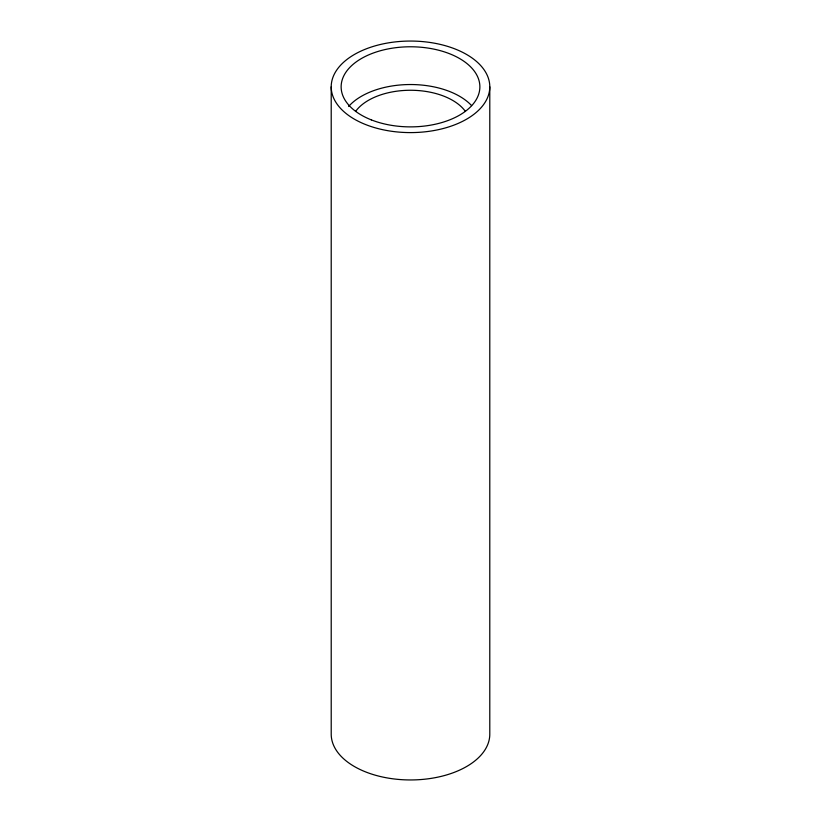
<?xml version="1.0" encoding="UTF-8"?>
<svg xmlns="http://www.w3.org/2000/svg" width="821" height="821" viewBox="0 0 821 821"><rect width="100%" height="100%" fill="white"/><g stroke="black" fill="none" stroke-linecap="round" stroke-linejoin="round"><path stroke-width="1.23" d="M489.788 86.821A79.288 45.771 0 0 1 370.856 126.465A79.288 45.771 0 0 1 370.856 47.187A79.288 45.771 0 0 1 489.788 86.821L489.788 734.179A79.288 45.771 0 0 1 410.5 779.95A79.288 45.771 0 0 1 331.212 734.179L331.212 86.821M355.565 111.451A59.461 34.328 0 0 1 410.5 90.259A59.461 34.328 0 0 1 465.435 111.451M348.617 106.484A69.374 40.055 0 0 1 409.607 84.532A69.374 40.055 0 0 1 471.562 105.57M371.338 119.887A69.374 40.055 0 0 0 479.669 89.879A69.374 40.055 0 0 0 380.492 50.717A69.374 40.055 0 0 0 371.338 119.887"/></g></svg>
